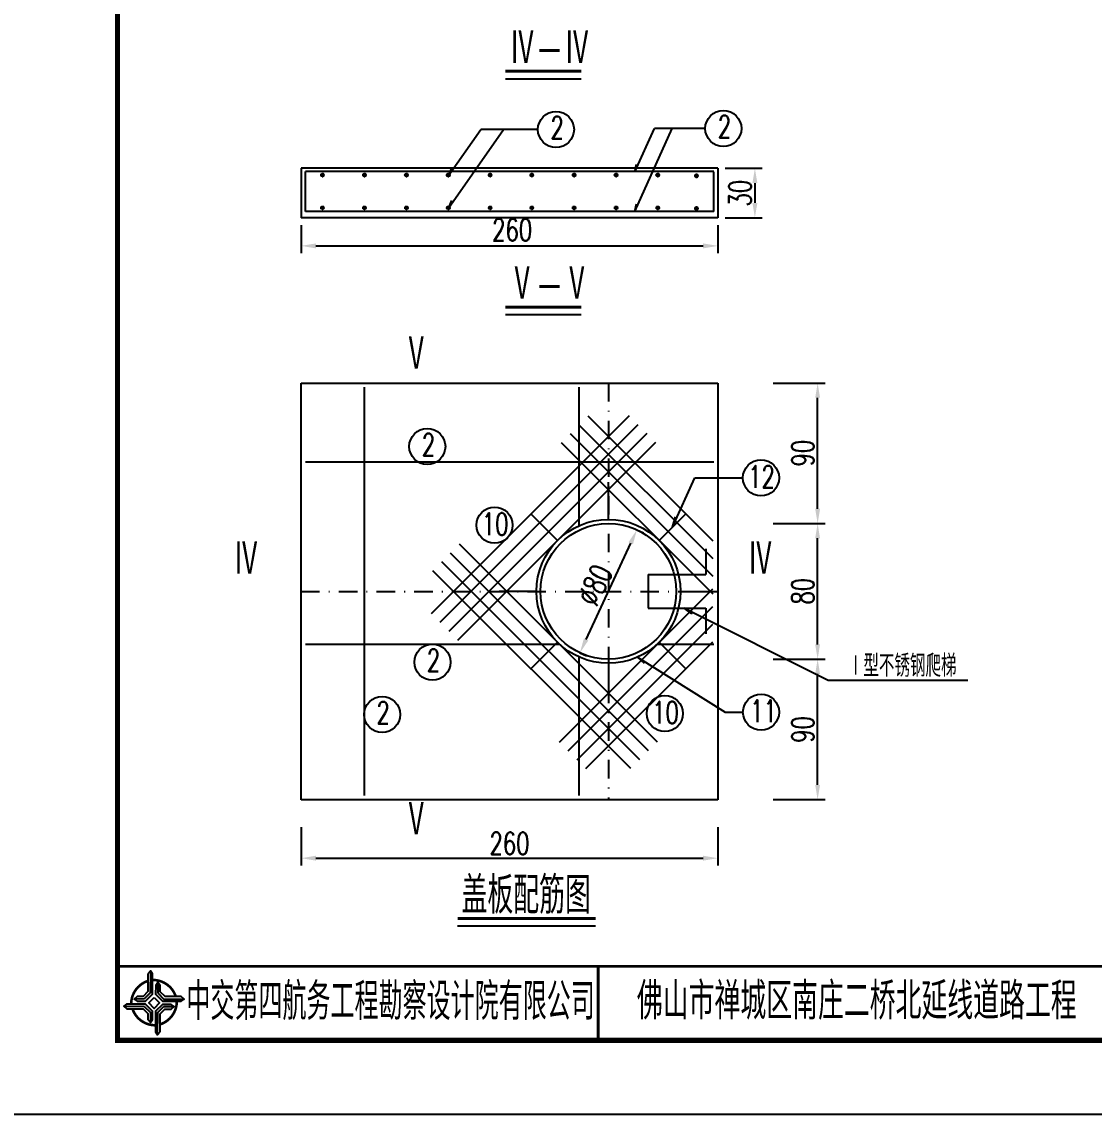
# Model space of a CAD drawing. Extents: x 5781 to 12795, y 1434 to 2653.
# Drawn here: x 8636.8 to 8781.9, y 1797.2 to 1945 of the extents above; entities that cross this region are included whole.
import ezdxf
from ezdxf.enums import TextEntityAlignment as Align

# ---------------------------------------------------------------- set-up
doc = ezdxf.new("R2010")
doc.units = 0
doc.header["$LTSCALE"] = 5
doc.header["$PDMODE"] = 32
doc.header["$PDSIZE"] = 0.3
doc.linetypes.add('DASHDOT', pattern=[1, 0.5, -0.25, 0, -0.25])
doc.layers.get('0').update_dxf_attribs({"linetype": 'CONTINUOUS'})
doc.layers.get('Defpoints').update_dxf_attribs({"linetype": 'CONTINUOUS'})
for name, color, linetype in [('中心线', 2, 'DASHDOT'), ('图框', 7, 'CONTINUOUS'), ('尺寸标注', 4, 'CONTINUOUS'), ('文字', 7, 'CONTINUOUS'), ('文字字符', 7, 'CONTINUOUS'), ('补充', 1, 'CONTINUOUS')]:
    doc.layers.add(name, color=color, linetype=linetype)
doc.styles.get("Standard").update_dxf_attribs({"font": 'simplex1.shx', "width": 0.7, "bigfont": 'hztxt.shx'})
doc.dimstyles.new('比例1：25', dxfattribs={"dimtxt": 3, "dimasz": 2, "dimexe": 1, "dimexo": 1, "dimgap": 0.5, "dimtad": 1, "dimlfac": 2.5, "dimzin": 13, "dimdsep": 46, "dimtxsty": 'Standard', "dimcen": -0.09, "dimclrd": 256, "dimclre": 256, "dimclrt": 7, "dimaunit": 1, "dimadec": 0, "dimazin": 0, "dimtfac": 0.0005, "dimtix": 1, "dimtmove": 2, "dimatfit": 3, "dimfxl": 0, "dimtolj": 1, "dimtzin": 13, "dimarcsym": 0})

# ---------------------------------------------------------------- blocks, each defined once
blk = doc.blocks.new('tb')
at = {"lineweight": -3}
h = blk.add_hatch(color=256, dxfattribs=at)
h.paths.add_polyline_path([(-1.23, -0.13), (-3.78, -0.14), (-4.14, -0.41), (-1.4, -0.44), (-0.56, -1.24), (-0.54, -2.62), (-0.27, -2.2), (-0.26, -1.06)])
h.paths.add_polyline_path([(0.13, -1.08), (0.14, -3.86), (0.41, -4.26), (0.44, -1.24), (1.25, -0.43), (2.66, -0.43), (2.26, -0.16), (1.07, -0.15)])
h.paths.add_polyline_path([(1.08, 0.3), (3.62, 0.3), (4.02, 0.56), (1.25, 0.57), (0.43, 1.39), (0.43, 2.8), (0.16, 2.41), (0.15, 1.24)])
h.paths.add_polyline_path([(-0.28, 1.21), (-0.28, 3.99), (-0.56, 4.39), (-0.57, 1.41), (-1.38, 0.6), (-2.74, 0.56), (-2.33, 0.3), (-1.2, 0.29)])
for p, q in [((-0.56, 4.39), (-0.57, 1.41)), ((0.43, 2.8), (0.43, 1.39)), ((-1.38, 0.6), (-2.74, 0.56)), ((-0.57, 1.41), (-1.38, 0.6)), ((0.43, 1.39), (1.25, 0.57)), ((1.25, 0.57), (4.02, 0.56)), ((-4.14, -0.41), (-1.4, -0.44)), ((-1.4, -0.44), (-0.56, -1.24)), ((-0.56, -1.24), (-0.54, -2.62)), ((0.41, -4.26), (0.44, -1.24)), ((0.44, -1.24), (1.25, -0.43)), ((1.25, -0.43), (2.66, -0.43))]:
    blk.add_line(p, q, dxfattribs=at)
at = {"lineweight": -3, "const_width": 0.35, "flags": 128}
for points in [[(-0.9, 3.02, 0.324167), (-3.16, -0.14)], [(2.88, 0.92, 0.324403), (-0.24, 3.15)], [(0.75, -2.86, 0.325418), (3.02, 0.26)], [(-2.98, -0.76, 0.322976), (0.14, -2.98)]]:
    blk.add_lwpolyline(points, format="xyb", dxfattribs=at)
at = {"lineweight": -3, "flags": 128}
for points in [[(-0.9, 3.99), (-0.9, 1.58), (-1.53, 0.91), (-2.34, 0.91), (-2.74, 0.56), (-2.33, 0.3), (-1.2, 0.29), (-0.28, 1.21), (-0.28, 3.99), (-0.56, 4.39)], [(3.62, 0.92), (1.43, 0.92), (0.77, 1.54), (0.77, 2.38), (0.43, 2.8), (0.16, 2.41), (0.15, 1.24), (1.08, 0.3), (3.62, 0.3), (4.02, 0.56)], [(-0.04, 0.77), (0.68, 0.04), (-0.04, -0.69), (-0.77, 0.05)], [(-3.73, -0.76), (-1.54, -0.76), (-0.89, -1.39), (-0.89, -2.21), (-0.54, -2.62), (-0.27, -2.2), (-0.26, -1.06), (-1.23, -0.13), (-3.78, -0.14), (-4.14, -0.41)], [(0.75, -3.85), (0.75, -1.43), (1.4, -0.78), (2.26, -0.78), (2.66, -0.43), (2.26, -0.16), (1.07, -0.15), (0.13, -1.08), (0.14, -3.86), (0.41, -4.26)]]:
    blk.add_lwpolyline(points, close=True, dxfattribs=at)
blk = doc.blocks.new('*D1095')
at = {"layer": 'Defpoints', "color": 0, "ltscale": 0.5}
for p in [(8674.63, 1918.46), (8731.01, 1918.46), (8731.01, 1914.65)]:
    blk.add_point(p, dxfattribs=at)
at = {"layer": '尺寸标注', "lineweight": -2, "ltscale": 0.5}
for p, q in [((8674.63, 1917.46), (8674.63, 1913.65)), ((8731.01, 1917.46), (8731.01, 1913.65)), ((8676.63, 1914.65), (8729.01, 1914.65))]:
    blk.add_line(p, q, dxfattribs=at)
at = {"layer": '尺寸标注', "ltscale": 0.5}
for points in [[(8676.63, 1914.98), (8676.63, 1914.31), (8674.63, 1914.65)], [(8729.01, 1914.98), (8729.01, 1914.31), (8731.01, 1914.65)]]:
    blk.add_solid(points, dxfattribs=at)
at = {"layer": '尺寸标注', "color": 7, "ltscale": 0.5, "insert": (8703.16, 1916.82), "char_height": 3, "attachment_point": 5}
blk.add_mtext('\\A1;260', dxfattribs=at)
blk = doc.blocks.new('*D1096')
at = {"layer": 'Defpoints', "color": 0, "ltscale": 0.5}
for p in [(8674.63, 1837), (8731.01, 1837), (8731.01, 1831.8)]:
    blk.add_point(p, dxfattribs=at)
at = {"layer": '尺寸标注', "lineweight": -2, "ltscale": 0.5}
for p, q in [((8674.63, 1836), (8674.63, 1830.8)), ((8731.01, 1836), (8731.01, 1830.8)), ((8676.63, 1831.8), (8729.01, 1831.8))]:
    blk.add_line(p, q, dxfattribs=at)
at = {"layer": '尺寸标注', "ltscale": 0.5}
for points in [[(8676.63, 1832.13), (8676.63, 1831.47), (8674.63, 1831.8)], [(8729.01, 1832.13), (8729.01, 1831.47), (8731.01, 1831.8)]]:
    blk.add_solid(points, dxfattribs=at)
at = {"layer": '尺寸标注', "color": 7, "ltscale": 0.5, "insert": (8702.82, 1833.8), "char_height": 3, "attachment_point": 5}
blk.add_mtext('\\A1;260', dxfattribs=at)
blk = doc.blocks.new('*D1097')
at = {"layer": 'Defpoints', "color": 0, "ltscale": 0.5}
for p in [(8720.05, 1876.23), (8720.05, 1876.23), (8712.34, 1859.58)]:
    blk.add_point(p, dxfattribs=at)
at = {"layer": '尺寸标注', "lineweight": -2, "ltscale": 0.5}
for p, q in [((8720.05, 1876.23), (8720.96, 1875.81)), ((8713.18, 1861.4), (8719.21, 1874.41)), ((8712.34, 1859.58), (8713.25, 1859.16))]:
    blk.add_line(p, q, dxfattribs=at)
at = {"layer": '尺寸标注', "ltscale": 0.5}
for points in [[(8718.91, 1874.55), (8719.52, 1874.27), (8720.05, 1876.23)], [(8712.88, 1861.54), (8713.48, 1861.26), (8712.34, 1859.58)]]:
    blk.add_solid(points, dxfattribs=at)
at = {"layer": '尺寸标注', "color": 7, "ltscale": 0.5, "insert": (8714.38, 1868.75), "char_height": 3, "attachment_point": 5, "rotation": 65.1298}
blk.add_mtext('\\A1;%%C80', dxfattribs=at)
blk = doc.blocks.new('*D1098')
at = {"layer": 'Defpoints', "color": 0, "ltscale": 0.5}
for p in [(8736.04, 1877.08), (8744.5, 1877.08), (8736.04, 1858.73)]:
    blk.add_point(p, dxfattribs=at)
at = {"layer": '尺寸标注', "lineweight": -2, "ltscale": 0.5}
for p, q in [((8738.5, 1877.08), (8745.5, 1877.08)), ((8744.5, 1860.73), (8744.5, 1875.08)), ((8738.5, 1858.73), (8745.5, 1858.73))]:
    blk.add_line(p, q, dxfattribs=at)
at = {"layer": '尺寸标注', "ltscale": 0.5}
for points in [[(8744.17, 1875.08), (8744.83, 1875.08), (8744.5, 1877.08)], [(8744.17, 1860.73), (8744.83, 1860.73), (8744.5, 1858.73)]]:
    blk.add_solid(points, dxfattribs=at)
at = {"layer": '尺寸标注', "color": 7, "ltscale": 0.5, "insert": (8742.5, 1867.91), "char_height": 3, "attachment_point": 5, "rotation": 90}
blk.add_mtext('\\A1;80', dxfattribs=at)
blk = doc.blocks.new('*D1099')
at = {"layer": 'Defpoints', "color": 0, "ltscale": 0.5}
for p in [(8736.04, 1858.73), (8744.5, 1858.73), (8736.04, 1839.72)]:
    blk.add_point(p, dxfattribs=at)
at = {"layer": '尺寸标注', "lineweight": -2, "ltscale": 0.5}
for p, q in [((8738.5, 1858.73), (8745.5, 1858.73)), ((8744.5, 1841.72), (8744.5, 1856.73)), ((8738.5, 1839.72), (8745.5, 1839.72))]:
    blk.add_line(p, q, dxfattribs=at)
at = {"layer": '尺寸标注', "ltscale": 0.5}
for points in [[(8744.17, 1856.73), (8744.83, 1856.73), (8744.5, 1858.73)], [(8744.17, 1841.72), (8744.83, 1841.72), (8744.5, 1839.72)]]:
    blk.add_solid(points, dxfattribs=at)
at = {"layer": '尺寸标注', "color": 7, "ltscale": 0.5, "insert": (8742.5, 1849.23), "char_height": 3, "attachment_point": 5, "rotation": 90}
blk.add_mtext('\\A1;90', dxfattribs=at)
blk = doc.blocks.new('*D1126')
at = {"layer": 'Defpoints', "color": 0, "ltscale": 0.5}
for p in [(8736.04, 1896.09), (8744.5, 1896.09), (8736.04, 1877.08)]:
    blk.add_point(p, dxfattribs=at)
at = {"layer": '尺寸标注', "lineweight": -2, "ltscale": 0.5}
for p, q in [((8738.5, 1896.09), (8745.5, 1896.09)), ((8744.5, 1879.08), (8744.5, 1894.09)), ((8738.5, 1877.08), (8745.5, 1877.08))]:
    blk.add_line(p, q, dxfattribs=at)
at = {"layer": '尺寸标注', "ltscale": 0.5}
for points in [[(8744.17, 1894.09), (8744.83, 1894.09), (8744.5, 1896.09)], [(8744.17, 1879.08), (8744.83, 1879.08), (8744.5, 1877.08)]]:
    blk.add_solid(points, dxfattribs=at)
at = {"layer": '尺寸标注', "color": 7, "ltscale": 0.5, "insert": (8742.5, 1886.59), "char_height": 3, "attachment_point": 5, "rotation": 90}
blk.add_mtext('\\A1;90', dxfattribs=at)
blk = doc.blocks.new('*D1127')
at = {"layer": 'Defpoints', "color": 0, "ltscale": 0.5}
for p in [(8731.01, 1925.15), (8731.01, 1918.46), (8736.01, 1918.46)]:
    blk.add_point(p, dxfattribs=at)
at = {"layer": '尺寸标注', "lineweight": -2, "ltscale": 0.5}
for p, q in [((8732.01, 1925.15), (8737.01, 1925.15)), ((8736.01, 1923.15), (8736.01, 1920.46)), ((8732.01, 1918.46), (8737.01, 1918.46))]:
    blk.add_line(p, q, dxfattribs=at)
at = {"layer": '尺寸标注', "ltscale": 0.5}
for points in [[(8735.68, 1923.15), (8736.35, 1923.15), (8736.01, 1925.15)], [(8735.68, 1920.46), (8736.35, 1920.46), (8736.01, 1918.46)]]:
    blk.add_solid(points, dxfattribs=at)
at = {"layer": '尺寸标注', "color": 7, "ltscale": 0.5, "insert": (8734.01, 1921.8), "char_height": 3, "attachment_point": 5, "rotation": 90}
blk.add_mtext('\\A1;30', dxfattribs=at)
blk = doc.blocks.new('123')
at = {"layer": '图框'}
blk.add_lwpolyline([(6201.38, 2092.12), (6201.38, 2389.12), (5781.38, 2389.12), (5781.38, 2092.12)], close=True, dxfattribs=at)

msp = doc.modelspace()

# ---------------------------------------------------------------- hatches: boundary and pattern name
h = msp.add_hatch()
h.set_pattern_fill('BRICK', color=1, scale=0.541208, style=0)
h.set_pattern_definition([(180, (15891.60686, 289.72163), (0, 0.1353020134), []), (90, (15891.60686, 289.72163), (0.270604027, 2e-17), [0.135302013, -0.135302013]), (90, (15891.47155, 289.72163), (0.270604027, 2e-17), [-0.135302013, 0.135302013])])
h.paths.add_polyline_path([(8677.3197, 1924.2295, 1.00000047), (8677.7202, 1924.2295, 1.00000047)])
h = msp.add_hatch()
h.set_pattern_fill('EARTH', color=1, scale=0.135302, style=0)
h.set_pattern_definition([(180, (10486.47752, 1515.708056), (-0.03382550336, 0.03382550336), [0.0338255034, -0.0338255034]), (180, (10486.47752, 1515.72074), (-0.03382550336, 0.03382550336), [0.0338255034, -0.0338255034]), (180, (10486.47752, 1515.733425), (-0.03382550336, 0.03382550336), [0.0338255034, -0.0338255034]), (90, (10486.47329, 1515.737653), (0.03382550336, 0.03382550336), [0.0338255034, -0.0338255034]), (90, (10486.460606, 1515.737653), (0.03382550336, 0.03382550336), [0.0338255034, -0.0338255034]), (90, (10486.447922, 1515.737653), (0.03382550336, 0.03382550336), [0.0338255034, -0.0338255034])])
h.paths.add_polyline_path([(8677.3939, 1924.3851), (8677.5424, 1924.3851), (8677.5424, 1924.0305, -0.44741669), (8677.3197, 1924.2295, -0.22622724)])
h.paths.add_polyline_path([(8677.5424, 1924.3851), (8677.646, 1924.3851, -0.22622724), (8677.7202, 1924.2295, -0.3817721), (8677.5424, 1924.0305)])
h = msp.add_hatch()
h.set_pattern_fill('BRICK', color=1, scale=0.541208, style=0)
h.set_pattern_definition([(180, (15897.28007, 289.72163), (0, 0.1353020134), []), (90, (15897.28007, 289.72163), (0.270604027, 2e-17), [0.135302013, -0.135302013]), (90, (15897.14476, 289.72163), (0.270604027, 2e-17), [-0.135302013, 0.135302013])])
h.paths.add_polyline_path([(8682.9929, 1924.2295, 1.00000047), (8683.3934, 1924.2295, 1.00000047)])
h = msp.add_hatch()
h.set_pattern_fill('EARTH', color=1, scale=0.135302, style=0)
h.set_pattern_definition([(180, (10492.15073, 1515.708056), (-0.03382550336, 0.03382550336), [0.0338255034, -0.0338255034]), (180, (10492.15073, 1515.72074), (-0.03382550336, 0.03382550336), [0.0338255034, -0.0338255034]), (180, (10492.15073, 1515.733425), (-0.03382550336, 0.03382550336), [0.0338255034, -0.0338255034]), (90, (10492.1465, 1515.737653), (0.03382550336, 0.03382550336), [0.0338255034, -0.0338255034]), (90, (10492.133817, 1515.737653), (0.03382550336, 0.03382550336), [0.0338255034, -0.0338255034]), (90, (10492.121132, 1515.737653), (0.03382550336, 0.03382550336), [0.0338255034, -0.0338255034])])
h.paths.add_polyline_path([(8683.0671, 1924.3851), (8683.2156, 1924.3851), (8683.2156, 1924.0305, -0.44741669), (8682.9929, 1924.2295, -0.22622724)])
h.paths.add_polyline_path([(8683.2156, 1924.3851), (8683.3192, 1924.3851, -0.22622724), (8683.3934, 1924.2295, -0.3817721), (8683.2156, 1924.0305)])
h = msp.add_hatch()
h.set_pattern_fill('BRICK', color=1, scale=0.541208, style=0)
h.set_pattern_definition([(180, (15902.95327, 289.72163), (0, 0.1353020134), []), (90, (15902.95327, 289.72163), (0.270604027, 2e-17), [0.135302013, -0.135302013]), (90, (15902.81797, 289.72163), (0.270604027, 2e-17), [-0.135302013, 0.135302013])])
h.paths.add_polyline_path([(8688.6662, 1924.2295, 1.00000047), (8689.0666, 1924.2295, 1.00000047)])
h = msp.add_hatch()
h.set_pattern_fill('EARTH', color=1, scale=0.135302, style=0)
h.set_pattern_definition([(180, (10497.823937, 1515.708056), (-0.03382550336, 0.03382550336), [0.0338255034, -0.0338255034]), (180, (10497.823937, 1515.72074), (-0.03382550336, 0.03382550336), [0.0338255034, -0.0338255034]), (180, (10497.823937, 1515.733425), (-0.03382550336, 0.03382550336), [0.0338255034, -0.0338255034]), (90, (10497.81971, 1515.737653), (0.03382550336, 0.03382550336), [0.0338255034, -0.0338255034]), (90, (10497.807024, 1515.737653), (0.03382550336, 0.03382550336), [0.0338255034, -0.0338255034]), (90, (10497.79434, 1515.737653), (0.03382550336, 0.03382550336), [0.0338255034, -0.0338255034])])
h.paths.add_polyline_path([(8688.7404, 1924.3851), (8688.8888, 1924.3851), (8688.8888, 1924.0305, -0.44741669), (8688.6662, 1924.2295, -0.22622724)])
h.paths.add_polyline_path([(8688.8888, 1924.3851), (8688.9924, 1924.3851, -0.22622724), (8689.0666, 1924.2295, -0.3817721), (8688.8888, 1924.0305)])
h = msp.add_hatch()
h.set_pattern_fill('BRICK', color=1, scale=0.541208, style=0)
h.set_pattern_definition([(180, (15908.62648, 289.72163), (0, 0.1353020134), []), (90, (15908.62648, 289.72163), (0.270604027, 2e-17), [0.135302013, -0.135302013]), (90, (15908.49118, 289.72163), (0.270604027, 2e-17), [-0.135302013, 0.135302013])])
h.paths.add_polyline_path([(8694.3394, 1924.2295, 1.00000047), (8694.7399, 1924.2295, 1.00000047)])
h = msp.add_hatch()
h.set_pattern_fill('EARTH', color=1, scale=0.135302, style=0)
h.set_pattern_definition([(180, (10503.497144, 1515.708056), (-0.03382550336, 0.03382550336), [0.0338255034, -0.0338255034]), (180, (10503.497144, 1515.72074), (-0.03382550336, 0.03382550336), [0.0338255034, -0.0338255034]), (180, (10503.497144, 1515.733425), (-0.03382550336, 0.03382550336), [0.0338255034, -0.0338255034]), (90, (10503.492916, 1515.737653), (0.03382550336, 0.03382550336), [0.0338255034, -0.0338255034]), (90, (10503.48023, 1515.737653), (0.03382550336, 0.03382550336), [0.0338255034, -0.0338255034]), (90, (10503.467547, 1515.737653), (0.03382550336, 0.03382550336), [0.0338255034, -0.0338255034])])
h.paths.add_polyline_path([(8694.4136, 1924.3851), (8694.562, 1924.3851), (8694.562, 1924.0305, -0.44741669), (8694.3394, 1924.2295, -0.22622724)])
h.paths.add_polyline_path([(8694.562, 1924.3851), (8694.6657, 1924.3851, -0.22622724), (8694.7399, 1924.2295, -0.3817721), (8694.562, 1924.0305)])
h = msp.add_hatch()
h.set_pattern_fill('BRICK', color=1, scale=0.541208, style=0)
h.set_pattern_definition([(180, (15914.29969, 289.72163), (0, 0.1353020134), []), (90, (15914.2997, 289.72163), (0.270604027, 2e-17), [0.135302013, -0.135302013]), (90, (15914.16439, 289.72163), (0.270604027, 2e-17), [-0.135302013, 0.135302013])])
h.paths.add_polyline_path([(8700.0126, 1924.2295, 1.00000047), (8700.4131, 1924.2295, 1.00000047)])
h = msp.add_hatch()
h.set_pattern_fill('EARTH', color=1, scale=0.135302, style=0)
h.set_pattern_definition([(180, (10509.170352, 1515.708056), (-0.03382550336, 0.03382550336), [0.0338255034, -0.0338255034]), (180, (10509.170352, 1515.72074), (-0.03382550336, 0.03382550336), [0.0338255034, -0.0338255034]), (180, (10509.170352, 1515.733425), (-0.03382550336, 0.03382550336), [0.0338255034, -0.0338255034]), (90, (10509.166124, 1515.737653), (0.03382550336, 0.03382550336), [0.0338255034, -0.0338255034]), (90, (10509.15344, 1515.737653), (0.03382550336, 0.03382550336), [0.0338255034, -0.0338255034]), (90, (10509.140755, 1515.737653), (0.03382550336, 0.03382550336), [0.0338255034, -0.0338255034])])
h.paths.add_polyline_path([(8700.0868, 1924.3851), (8700.2352, 1924.3851), (8700.2352, 1924.0305, -0.44741669), (8700.0126, 1924.2295, -0.22622724)])
h.paths.add_polyline_path([(8700.2352, 1924.3851), (8700.3389, 1924.3851, -0.22622724), (8700.4131, 1924.2295, -0.3817721), (8700.2352, 1924.0305)])
h = msp.add_hatch()
h.set_pattern_fill('BRICK', color=1, scale=0.541208, style=0)
h.set_pattern_definition([(180, (15919.93727, 289.72163), (0, 0.1353020134), []), (90, (15919.93727, 289.72163), (0.270604027, 2e-17), [0.135302013, -0.135302013]), (90, (15919.80197, 289.72163), (0.270604027, 2e-17), [-0.135302013, 0.135302013])])
h.paths.add_polyline_path([(8705.6502, 1924.2295, 1.00000047), (8706.0506, 1924.2295, 1.00000047)])
h = msp.add_hatch()
h.set_pattern_fill('EARTH', color=1, scale=0.135302, style=0)
h.set_pattern_definition([(180, (10514.807936, 1515.708056), (-0.03382550336, 0.03382550336), [0.0338255034, -0.0338255034]), (180, (10514.807936, 1515.72074), (-0.03382550336, 0.03382550336), [0.0338255034, -0.0338255034]), (180, (10514.807936, 1515.733425), (-0.03382550336, 0.03382550336), [0.0338255034, -0.0338255034]), (90, (10514.803708, 1515.737653), (0.03382550336, 0.03382550336), [0.0338255034, -0.0338255034]), (90, (10514.791023, 1515.737653), (0.03382550336, 0.03382550336), [0.0338255034, -0.0338255034]), (90, (10514.77834, 1515.737653), (0.03382550336, 0.03382550336), [0.0338255034, -0.0338255034])])
h.paths.add_polyline_path([(8705.7244, 1924.3851), (8705.8728, 1924.3851), (8705.8728, 1924.0305, -0.44741669), (8705.6502, 1924.2295, -0.22622724)])
h.paths.add_polyline_path([(8705.8728, 1924.3851), (8705.9764, 1924.3851, -0.22622724), (8706.0506, 1924.2295, -0.3817721), (8705.8728, 1924.0305)])
h = msp.add_hatch()
h.set_pattern_fill('BRICK', color=1, scale=0.541208, style=0)
h.set_pattern_definition([(180, (15925.64472, 289.72163), (0, 0.1353020134), []), (90, (15925.64472, 289.72163), (0.270604027, 2e-17), [0.135302013, -0.135302013]), (90, (15925.50942, 289.72163), (0.270604027, 2e-17), [-0.135302013, 0.135302013])])
h.paths.add_polyline_path([(8711.3576, 1924.2295, 1.00000047), (8711.7581, 1924.2295, 1.00000047)])
h = msp.add_hatch()
h.set_pattern_fill('EARTH', color=1, scale=0.135302, style=0)
h.set_pattern_definition([(180, (10520.51538, 1515.708056), (-0.03382550336, 0.03382550336), [0.0338255034, -0.0338255034]), (180, (10520.51538, 1515.72074), (-0.03382550336, 0.03382550336), [0.0338255034, -0.0338255034]), (180, (10520.51538, 1515.733425), (-0.03382550336, 0.03382550336), [0.0338255034, -0.0338255034]), (90, (10520.511153, 1515.737653), (0.03382550336, 0.03382550336), [0.0338255034, -0.0338255034]), (90, (10520.49847, 1515.737653), (0.03382550336, 0.03382550336), [0.0338255034, -0.0338255034]), (90, (10520.485784, 1515.737653), (0.03382550336, 0.03382550336), [0.0338255034, -0.0338255034])])
h.paths.add_polyline_path([(8711.4318, 1924.3851), (8711.5802, 1924.3851), (8711.5802, 1924.0305, -0.44741669), (8711.3576, 1924.2295, -0.22622724)])
h.paths.add_polyline_path([(8711.5802, 1924.3851), (8711.6839, 1924.3851, -0.22622724), (8711.7581, 1924.2295, -0.3817721), (8711.5802, 1924.0305)])
h = msp.add_hatch()
h.set_pattern_fill('BRICK', color=1, scale=0.541208, style=0)
h.set_pattern_definition([(180, (15931.31793, 289.72163), (0, 0.1353020134), []), (90, (15931.31793, 289.72163), (0.270604027, 2e-17), [0.135302013, -0.135302013]), (90, (15931.18262, 289.72163), (0.270604027, 2e-17), [-0.135302013, 0.135302013])])
h.paths.add_polyline_path([(8717.0308, 1924.2295, 1.00000047), (8717.4313, 1924.2295, 1.00000047)])
h = msp.add_hatch()
h.set_pattern_fill('EARTH', color=1, scale=0.135302, style=0)
h.set_pattern_definition([(180, (10526.18859, 1515.708056), (-0.03382550336, 0.03382550336), [0.0338255034, -0.0338255034]), (180, (10526.18859, 1515.72074), (-0.03382550336, 0.03382550336), [0.0338255034, -0.0338255034]), (180, (10526.18859, 1515.733425), (-0.03382550336, 0.03382550336), [0.0338255034, -0.0338255034]), (90, (10526.18436, 1515.737653), (0.03382550336, 0.03382550336), [0.0338255034, -0.0338255034]), (90, (10526.171676, 1515.737653), (0.03382550336, 0.03382550336), [0.0338255034, -0.0338255034]), (90, (10526.15899, 1515.737653), (0.03382550336, 0.03382550336), [0.0338255034, -0.0338255034])])
h.paths.add_polyline_path([(8717.105, 1924.3851), (8717.2534, 1924.3851), (8717.2534, 1924.0305, -0.44741669), (8717.0308, 1924.2295, -0.22622724)])
h.paths.add_polyline_path([(8717.2534, 1924.3851), (8717.3571, 1924.3851, -0.22622724), (8717.4313, 1924.2295, -0.3817721), (8717.2534, 1924.0305)])
h = msp.add_hatch()
h.set_pattern_fill('BRICK', color=1, scale=0.541208, style=0)
h.set_pattern_definition([(180, (15936.95551, 289.72163), (0, 0.1353020134), []), (90, (15936.9555, 289.72163), (0.270604027, 2e-17), [0.135302013, -0.135302013]), (90, (15936.8202, 289.72163), (0.270604027, 2e-17), [-0.135302013, 0.135302013])])
h.paths.add_polyline_path([(8722.6684, 1924.2295, 1.00000047), (8723.0689, 1924.2295, 1.00000047)])
h = msp.add_hatch()
h.set_pattern_fill('EARTH', color=1, scale=0.135302, style=0)
h.set_pattern_definition([(180, (10531.826173, 1515.708056), (-0.03382550336, 0.03382550336), [0.0338255034, -0.0338255034]), (180, (10531.826173, 1515.72074), (-0.03382550336, 0.03382550336), [0.0338255034, -0.0338255034]), (180, (10531.826173, 1515.733425), (-0.03382550336, 0.03382550336), [0.0338255034, -0.0338255034]), (90, (10531.821944, 1515.737653), (0.03382550336, 0.03382550336), [0.0338255034, -0.0338255034]), (90, (10531.80926, 1515.737653), (0.03382550336, 0.03382550336), [0.0338255034, -0.0338255034]), (90, (10531.796575, 1515.737653), (0.03382550336, 0.03382550336), [0.0338255034, -0.0338255034])])
h.paths.add_polyline_path([(8722.7426, 1924.3851), (8722.891, 1924.3851), (8722.891, 1924.0305, -0.44741669), (8722.6684, 1924.2295, -0.22622724)])
h.paths.add_polyline_path([(8722.891, 1924.3851), (8722.9947, 1924.3851, -0.22622724), (8723.0689, 1924.2295, -0.3817721), (8722.891, 1924.0305)])
h = msp.add_hatch()
h.set_pattern_fill('BRICK', color=1, scale=0.541208, style=0)
h.set_pattern_definition([(0, (1514.03689, 289.6327), (0, 0.1353020134), []), (90, (1514.03689, 289.6327), (-0.270604027, 2e-17), [0.135302013, -0.135302013]), (90, (1514.1722, 289.6327), (-0.270604027, 2e-17), [-0.135302013, 0.135302013])])
h.paths.add_polyline_path([(8727.9235, 1924.1406, 1.00000047), (8728.324, 1924.1406, 1.00000047)])
h = msp.add_hatch()
h.set_pattern_fill('EARTH', color=1, scale=0.135302, style=0)
h.set_pattern_definition([(0, (6919.166223, 1515.619124), (0.03382550336, 0.03382550336), [0.0338255034, -0.0338255034]), (0, (6919.166223, 1515.63181), (0.03382550336, 0.03382550336), [0.0338255034, -0.0338255034]), (0, (6919.166223, 1515.644493), (0.03382550336, 0.03382550336), [0.0338255034, -0.0338255034]), (90, (6919.17045, 1515.64872), (-0.03382550336, 0.03382550336), [0.0338255034, -0.0338255034]), (90, (6919.183135, 1515.64872), (-0.03382550336, 0.03382550336), [0.0338255034, -0.0338255034]), (90, (6919.19582, 1515.64872), (-0.03382550336, 0.03382550336), [0.0338255034, -0.0338255034])])
h.paths.add_polyline_path([(8728.2498, 1924.2961), (8728.1014, 1924.2961), (8728.1014, 1923.9416, 0.44741669), (8728.324, 1924.1406, 0.22622724)])
h.paths.add_polyline_path([(8728.1014, 1924.2961), (8727.9977, 1924.2961, 0.22622724), (8727.9235, 1924.1406, 0.3817721), (8728.1014, 1923.9416)])
h = msp.add_hatch()
h.set_pattern_fill('BRICK', color=1, scale=0.541208, style=0)
h.set_pattern_definition([(180, (15891.60686, 285.29151), (0, 0.1353020134), []), (90, (15891.60686, 285.2915), (0.270604027, 2e-17), [0.135302013, -0.135302013]), (90, (15891.47155, 285.2915), (0.270604027, 2e-17), [-0.135302013, 0.135302013])])
h.paths.add_polyline_path([(8677.3197, 1919.7994, 1.00000047), (8677.7202, 1919.7994, 1.00000047)])
h = msp.add_hatch()
h.set_pattern_fill('EARTH', color=1, scale=0.135302, style=0)
h.set_pattern_definition([(180, (10486.47752, 1511.277936), (-0.03382550336, 0.03382550336), [0.0338255034, -0.0338255034]), (180, (10486.47752, 1511.29062), (-0.03382550336, 0.03382550336), [0.0338255034, -0.0338255034]), (180, (10486.47752, 1511.303305), (-0.03382550336, 0.03382550336), [0.0338255034, -0.0338255034]), (90, (10486.47329, 1511.307533), (0.03382550336, 0.03382550336), [0.0338255034, -0.0338255034]), (90, (10486.460606, 1511.307533), (0.03382550336, 0.03382550336), [0.0338255034, -0.0338255034]), (90, (10486.447922, 1511.307533), (0.03382550336, 0.03382550336), [0.0338255034, -0.0338255034])])
h.paths.add_polyline_path([(8677.3939, 1919.955), (8677.5424, 1919.955), (8677.5424, 1919.6004, -0.44741669), (8677.3197, 1919.7994, -0.22622724)])
h.paths.add_polyline_path([(8677.5424, 1919.955), (8677.646, 1919.955, -0.22622724), (8677.7202, 1919.7994, -0.3817721), (8677.5424, 1919.6004)])
h = msp.add_hatch()
h.set_pattern_fill('BRICK', color=1, scale=0.541208, style=0)
h.set_pattern_definition([(180, (15897.28007, 285.29151), (0, 0.1353020134), []), (90, (15897.28007, 285.2915), (0.270604027, 2e-17), [0.135302013, -0.135302013]), (90, (15897.14476, 285.2915), (0.270604027, 2e-17), [-0.135302013, 0.135302013])])
h.paths.add_polyline_path([(8682.9929, 1919.7994, 1.00000047), (8683.3934, 1919.7994, 1.00000047)])
h = msp.add_hatch()
h.set_pattern_fill('EARTH', color=1, scale=0.135302, style=0)
h.set_pattern_definition([(180, (10492.15073, 1511.277936), (-0.03382550336, 0.03382550336), [0.0338255034, -0.0338255034]), (180, (10492.15073, 1511.29062), (-0.03382550336, 0.03382550336), [0.0338255034, -0.0338255034]), (180, (10492.15073, 1511.303305), (-0.03382550336, 0.03382550336), [0.0338255034, -0.0338255034]), (90, (10492.1465, 1511.307533), (0.03382550336, 0.03382550336), [0.0338255034, -0.0338255034]), (90, (10492.133817, 1511.307533), (0.03382550336, 0.03382550336), [0.0338255034, -0.0338255034]), (90, (10492.121132, 1511.307533), (0.03382550336, 0.03382550336), [0.0338255034, -0.0338255034])])
h.paths.add_polyline_path([(8683.0671, 1919.955), (8683.2156, 1919.955), (8683.2156, 1919.6004, -0.44741669), (8682.9929, 1919.7994, -0.22622724)])
h.paths.add_polyline_path([(8683.2156, 1919.955), (8683.3192, 1919.955, -0.22622724), (8683.3934, 1919.7994, -0.3817721), (8683.2156, 1919.6004)])
h = msp.add_hatch()
h.set_pattern_fill('BRICK', color=1, scale=0.541208, style=0)
h.set_pattern_definition([(180, (15902.95327, 285.29151), (0, 0.1353020134), []), (90, (15902.95327, 285.2915), (0.270604027, 2e-17), [0.135302013, -0.135302013]), (90, (15902.81797, 285.2915), (0.270604027, 2e-17), [-0.135302013, 0.135302013])])
h.paths.add_polyline_path([(8688.6662, 1919.7994, 1.00000047), (8689.0666, 1919.7994, 1.00000047)])
h = msp.add_hatch()
h.set_pattern_fill('EARTH', color=1, scale=0.135302, style=0)
h.set_pattern_definition([(180, (10497.823937, 1511.277936), (-0.03382550336, 0.03382550336), [0.0338255034, -0.0338255034]), (180, (10497.823937, 1511.29062), (-0.03382550336, 0.03382550336), [0.0338255034, -0.0338255034]), (180, (10497.823937, 1511.303305), (-0.03382550336, 0.03382550336), [0.0338255034, -0.0338255034]), (90, (10497.81971, 1511.307533), (0.03382550336, 0.03382550336), [0.0338255034, -0.0338255034]), (90, (10497.807024, 1511.307533), (0.03382550336, 0.03382550336), [0.0338255034, -0.0338255034]), (90, (10497.79434, 1511.307533), (0.03382550336, 0.03382550336), [0.0338255034, -0.0338255034])])
h.paths.add_polyline_path([(8688.7404, 1919.955), (8688.8888, 1919.955), (8688.8888, 1919.6004, -0.44741669), (8688.6662, 1919.7994, -0.22622724)])
h.paths.add_polyline_path([(8688.8888, 1919.955), (8688.9924, 1919.955, -0.22622724), (8689.0666, 1919.7994, -0.3817721), (8688.8888, 1919.6004)])
h = msp.add_hatch()
h.set_pattern_fill('BRICK', color=1, scale=0.541208, style=0)
h.set_pattern_definition([(180, (15908.62648, 285.29151), (0, 0.1353020134), []), (90, (15908.62648, 285.2915), (0.270604027, 2e-17), [0.135302013, -0.135302013]), (90, (15908.49118, 285.2915), (0.270604027, 2e-17), [-0.135302013, 0.135302013])])
h.paths.add_polyline_path([(8694.3394, 1919.7994, 1.00000047), (8694.7399, 1919.7994, 1.00000047)])
h = msp.add_hatch()
h.set_pattern_fill('EARTH', color=1, scale=0.135302, style=0)
h.set_pattern_definition([(180, (10503.497144, 1511.277936), (-0.03382550336, 0.03382550336), [0.0338255034, -0.0338255034]), (180, (10503.497144, 1511.29062), (-0.03382550336, 0.03382550336), [0.0338255034, -0.0338255034]), (180, (10503.497144, 1511.303305), (-0.03382550336, 0.03382550336), [0.0338255034, -0.0338255034]), (90, (10503.492916, 1511.307533), (0.03382550336, 0.03382550336), [0.0338255034, -0.0338255034]), (90, (10503.48023, 1511.307533), (0.03382550336, 0.03382550336), [0.0338255034, -0.0338255034]), (90, (10503.467547, 1511.307533), (0.03382550336, 0.03382550336), [0.0338255034, -0.0338255034])])
h.paths.add_polyline_path([(8694.4136, 1919.955), (8694.562, 1919.955), (8694.562, 1919.6004, -0.44741669), (8694.3394, 1919.7994, -0.22622724)])
h.paths.add_polyline_path([(8694.562, 1919.955), (8694.6657, 1919.955, -0.22622724), (8694.7399, 1919.7994, -0.3817721), (8694.562, 1919.6004)])
h = msp.add_hatch()
h.set_pattern_fill('BRICK', color=1, scale=0.541208, style=0)
h.set_pattern_definition([(180, (15914.29969, 285.29151), (0, 0.1353020134), []), (90, (15914.2997, 285.2915), (0.270604027, 2e-17), [0.135302013, -0.135302013]), (90, (15914.16439, 285.2915), (0.270604027, 2e-17), [-0.135302013, 0.135302013])])
h.paths.add_polyline_path([(8700.0126, 1919.7994, 1.00000047), (8700.4131, 1919.7994, 1.00000047)])
h = msp.add_hatch()
h.set_pattern_fill('EARTH', color=1, scale=0.135302, style=0)
h.set_pattern_definition([(180, (10509.170352, 1511.277936), (-0.03382550336, 0.03382550336), [0.0338255034, -0.0338255034]), (180, (10509.170352, 1511.29062), (-0.03382550336, 0.03382550336), [0.0338255034, -0.0338255034]), (180, (10509.170352, 1511.303305), (-0.03382550336, 0.03382550336), [0.0338255034, -0.0338255034]), (90, (10509.166124, 1511.307533), (0.03382550336, 0.03382550336), [0.0338255034, -0.0338255034]), (90, (10509.15344, 1511.307533), (0.03382550336, 0.03382550336), [0.0338255034, -0.0338255034]), (90, (10509.140755, 1511.307533), (0.03382550336, 0.03382550336), [0.0338255034, -0.0338255034])])
h.paths.add_polyline_path([(8700.0868, 1919.955), (8700.2352, 1919.955), (8700.2352, 1919.6004, -0.44741669), (8700.0126, 1919.7994, -0.22622724)])
h.paths.add_polyline_path([(8700.2352, 1919.955), (8700.3389, 1919.955, -0.22622724), (8700.4131, 1919.7994, -0.3817721), (8700.2352, 1919.6004)])
h = msp.add_hatch()
h.set_pattern_fill('BRICK', color=1, scale=0.541208, style=0)
h.set_pattern_definition([(180, (15919.93727, 285.29151), (0, 0.1353020134), []), (90, (15919.93727, 285.2915), (0.270604027, 2e-17), [0.135302013, -0.135302013]), (90, (15919.80197, 285.2915), (0.270604027, 2e-17), [-0.135302013, 0.135302013])])
h.paths.add_polyline_path([(8705.6502, 1919.7994, 1.00000047), (8706.0506, 1919.7994, 1.00000047)])
h = msp.add_hatch()
h.set_pattern_fill('EARTH', color=1, scale=0.135302, style=0)
h.set_pattern_definition([(180, (10514.807936, 1511.277936), (-0.03382550336, 0.03382550336), [0.0338255034, -0.0338255034]), (180, (10514.807936, 1511.29062), (-0.03382550336, 0.03382550336), [0.0338255034, -0.0338255034]), (180, (10514.807936, 1511.303305), (-0.03382550336, 0.03382550336), [0.0338255034, -0.0338255034]), (90, (10514.803708, 1511.307533), (0.03382550336, 0.03382550336), [0.0338255034, -0.0338255034]), (90, (10514.791023, 1511.307533), (0.03382550336, 0.03382550336), [0.0338255034, -0.0338255034]), (90, (10514.77834, 1511.307533), (0.03382550336, 0.03382550336), [0.0338255034, -0.0338255034])])
h.paths.add_polyline_path([(8705.7244, 1919.955), (8705.8728, 1919.955), (8705.8728, 1919.6004, -0.44741669), (8705.6502, 1919.7994, -0.22622724)])
h.paths.add_polyline_path([(8705.8728, 1919.955), (8705.9764, 1919.955, -0.22622724), (8706.0506, 1919.7994, -0.3817721), (8705.8728, 1919.6004)])
h = msp.add_hatch()
h.set_pattern_fill('BRICK', color=1, scale=0.541208, style=0)
h.set_pattern_definition([(180, (15925.64472, 285.29151), (0, 0.1353020134), []), (90, (15925.64472, 285.2915), (0.270604027, 2e-17), [0.135302013, -0.135302013]), (90, (15925.50942, 285.2915), (0.270604027, 2e-17), [-0.135302013, 0.135302013])])
h.paths.add_polyline_path([(8711.3576, 1919.7994, 1.00000047), (8711.7581, 1919.7994, 1.00000047)])
h = msp.add_hatch()
h.set_pattern_fill('EARTH', color=1, scale=0.135302, style=0)
h.set_pattern_definition([(180, (10520.51538, 1511.277936), (-0.03382550336, 0.03382550336), [0.0338255034, -0.0338255034]), (180, (10520.51538, 1511.29062), (-0.03382550336, 0.03382550336), [0.0338255034, -0.0338255034]), (180, (10520.51538, 1511.303305), (-0.03382550336, 0.03382550336), [0.0338255034, -0.0338255034]), (90, (10520.511153, 1511.307533), (0.03382550336, 0.03382550336), [0.0338255034, -0.0338255034]), (90, (10520.49847, 1511.307533), (0.03382550336, 0.03382550336), [0.0338255034, -0.0338255034]), (90, (10520.485784, 1511.307533), (0.03382550336, 0.03382550336), [0.0338255034, -0.0338255034])])
h.paths.add_polyline_path([(8711.4318, 1919.955), (8711.5802, 1919.955), (8711.5802, 1919.6004, -0.44741669), (8711.3576, 1919.7994, -0.22622724)])
h.paths.add_polyline_path([(8711.5802, 1919.955), (8711.6839, 1919.955, -0.22622724), (8711.7581, 1919.7994, -0.3817721), (8711.5802, 1919.6004)])
h = msp.add_hatch()
h.set_pattern_fill('BRICK', color=1, scale=0.541208, style=0)
h.set_pattern_definition([(180, (15931.31793, 285.29151), (0, 0.1353020134), []), (90, (15931.31793, 285.2915), (0.270604027, 2e-17), [0.135302013, -0.135302013]), (90, (15931.18262, 285.2915), (0.270604027, 2e-17), [-0.135302013, 0.135302013])])
h.paths.add_polyline_path([(8717.0308, 1919.7994, 1.00000047), (8717.4313, 1919.7994, 1.00000047)])
h = msp.add_hatch()
h.set_pattern_fill('EARTH', color=1, scale=0.135302, style=0)
h.set_pattern_definition([(180, (10526.18859, 1511.277936), (-0.03382550336, 0.03382550336), [0.0338255034, -0.0338255034]), (180, (10526.18859, 1511.29062), (-0.03382550336, 0.03382550336), [0.0338255034, -0.0338255034]), (180, (10526.18859, 1511.303305), (-0.03382550336, 0.03382550336), [0.0338255034, -0.0338255034]), (90, (10526.18436, 1511.307533), (0.03382550336, 0.03382550336), [0.0338255034, -0.0338255034]), (90, (10526.171676, 1511.307533), (0.03382550336, 0.03382550336), [0.0338255034, -0.0338255034]), (90, (10526.15899, 1511.307533), (0.03382550336, 0.03382550336), [0.0338255034, -0.0338255034])])
h.paths.add_polyline_path([(8717.105, 1919.955), (8717.2534, 1919.955), (8717.2534, 1919.6004, -0.44741669), (8717.0308, 1919.7994, -0.22622724)])
h.paths.add_polyline_path([(8717.2534, 1919.955), (8717.3571, 1919.955, -0.22622724), (8717.4313, 1919.7994, -0.3817721), (8717.2534, 1919.6004)])
h = msp.add_hatch()
h.set_pattern_fill('BRICK', color=1, scale=0.541208, style=0)
h.set_pattern_definition([(180, (15936.95551, 285.29151), (0, 0.1353020134), []), (90, (15936.9555, 285.2915), (0.270604027, 2e-17), [0.135302013, -0.135302013]), (90, (15936.8202, 285.2915), (0.270604027, 2e-17), [-0.135302013, 0.135302013])])
h.paths.add_polyline_path([(8722.6684, 1919.7994, 1.00000047), (8723.0689, 1919.7994, 1.00000047)])
h = msp.add_hatch()
h.set_pattern_fill('EARTH', color=1, scale=0.135302, style=0)
h.set_pattern_definition([(180, (10531.826173, 1511.277936), (-0.03382550336, 0.03382550336), [0.0338255034, -0.0338255034]), (180, (10531.826173, 1511.29062), (-0.03382550336, 0.03382550336), [0.0338255034, -0.0338255034]), (180, (10531.826173, 1511.303305), (-0.03382550336, 0.03382550336), [0.0338255034, -0.0338255034]), (90, (10531.821944, 1511.307533), (0.03382550336, 0.03382550336), [0.0338255034, -0.0338255034]), (90, (10531.80926, 1511.307533), (0.03382550336, 0.03382550336), [0.0338255034, -0.0338255034]), (90, (10531.796575, 1511.307533), (0.03382550336, 0.03382550336), [0.0338255034, -0.0338255034])])
h.paths.add_polyline_path([(8722.7426, 1919.955), (8722.891, 1919.955), (8722.891, 1919.6004, -0.44741669), (8722.6684, 1919.7994, -0.22622724)])
h.paths.add_polyline_path([(8722.891, 1919.955), (8722.9947, 1919.955, -0.22622724), (8723.0689, 1919.7994, -0.3817721), (8722.891, 1919.6004)])
h = msp.add_hatch()
h.set_pattern_fill('BRICK', color=1, scale=0.541208, style=0)
h.set_pattern_definition([(0, (1514.03689, 285.20258), (0, 0.1353020134), []), (90, (1514.03689, 285.20258), (-0.270604027, 2e-17), [0.135302013, -0.135302013]), (90, (1514.1722, 285.20258), (-0.270604027, 2e-17), [-0.135302013, 0.135302013])])
h.paths.add_polyline_path([(8727.9235, 1919.7104, 1.00000047), (8728.324, 1919.7104, 1.00000047)])
h = msp.add_hatch()
h.set_pattern_fill('EARTH', color=1, scale=0.135302, style=0)
h.set_pattern_definition([(0, (6919.166223, 1511.189004), (0.03382550336, 0.03382550336), [0.0338255034, -0.0338255034]), (0, (6919.166223, 1511.20169), (0.03382550336, 0.03382550336), [0.0338255034, -0.0338255034]), (0, (6919.166223, 1511.214373), (0.03382550336, 0.03382550336), [0.0338255034, -0.0338255034]), (90, (6919.17045, 1511.2186), (-0.03382550336, 0.03382550336), [0.0338255034, -0.0338255034]), (90, (6919.183135, 1511.2186), (-0.03382550336, 0.03382550336), [0.0338255034, -0.0338255034]), (90, (6919.19582, 1511.2186), (-0.03382550336, 0.03382550336), [0.0338255034, -0.0338255034])])
h.paths.add_polyline_path([(8728.2498, 1919.866), (8728.1014, 1919.866), (8728.1014, 1919.5114, 0.44741669), (8728.324, 1919.7104, 0.22622724)])
h.paths.add_polyline_path([(8728.1014, 1919.866), (8727.9977, 1919.866, 0.22622724), (8727.9235, 1919.7104, 0.3817721), (8728.1014, 1919.5114)])

# ---------------------------------------------------------------- linework, layer by layer
for p, q in [((8702.2519, 1937.2695), (8712.5261, 1937.2695)), ((8702.2519, 1905.3667), (8712.5261, 1905.3667)), ((8695.8022, 1822.6339), (8714.4689, 1822.6339))]:
    msp.add_line(p, q)
at = {"color": 3}
for p, q in [((8694.551, 1919.7736), (8701.9948, 1930.4002)), ((8694.551, 1924.1577), (8698.9238, 1930.4002)), ((8706.6632, 1930.4002), (8698.9238, 1930.4002)), ((8719.7817, 1924.6759), (8722.4138, 1930.5364)), ((8719.7817, 1919.3011), (8724.8278, 1930.5364)), ((8729.3026, 1930.5364), (8722.4138, 1930.5364)), ((8694.6616, 1924.3056), (8694.9944, 1925.1922)), ((8719.7817, 1924.6759), (8720.0025, 1925.7097)), ((8694.6616, 1919.9215), (8694.9944, 1920.8081)), ((8719.7817, 1919.3011), (8720.0025, 1920.3349)), ((8724.8619, 1876.5711), (8727.8718, 1883.2514)), ((8727.8718, 1883.2514), (8734.398, 1883.2514)), ((8724.8619, 1876.5711), (8725.2552, 1878.0075)), ((8745.9112, 1855.8215), (8726.4161, 1865.612)), ((8726.4161, 1865.612), (8727.4344, 1864.8472)), ((8727.4344, 1864.8472), (8727.5268, 1865.021)), ((8720.1407, 1859.0032), (8731.9699, 1851.5618)), ((8720.1407, 1859.0032), (8721.0251, 1858.1714)), ((8764.8276, 1855.8215), (8745.9112, 1855.8215)), ((8731.9699, 1851.5618), (8734.4034, 1851.5618))]:
    msp.add_line(p, q, dxfattribs=at)
at = {"color": 1}
for p, q in [((8730.4438, 1924.7222), (8675.1955, 1924.7222)), ((8675.1955, 1919.3011), (8675.1955, 1924.7222)), ((8730.4438, 1919.3011), (8730.4438, 1924.6899)), ((8727.9866, 1919.3011), (8675.1955, 1919.3011)), ((8730.4438, 1919.3011), (8725.7263, 1919.3011)), ((8683.1559, 1895.5299), (8683.1559, 1840.2816)), ((8712.1727, 1895.5299), (8712.1727, 1876.7726)), ((8718.9915, 1891.6465), (8692.2098, 1864.8648)), ((8720.1874, 1890.4506), (8693.4057, 1863.6689)), ((8712.2058, 1890.4506), (8730.3029, 1872.3535)), ((8713.4018, 1891.6465), (8730.3029, 1874.7454)), ((8721.3833, 1889.2547), (8694.6016, 1862.473)), ((8711.0099, 1889.2547), (8730.3029, 1869.9617)), ((8722.5792, 1888.0587), (8695.7975, 1861.2771)), ((8709.814, 1888.0587), (8730.3029, 1867.5699)), ((8675.1955, 1885.4364), (8730.4438, 1885.4364)), ((8716.1966, 1877.6429), (8716.1966, 1882.6778)), ((8709.3114, 1874.791), (8705.7512, 1878.3511)), ((8723.0818, 1874.791), (8726.642, 1878.3511)), ((8722.8253, 1847.5067), (8696.0436, 1874.2884)), ((8721.6294, 1846.3108), (8694.8477, 1873.0925)), ((8720.4335, 1845.1149), (8693.6518, 1871.8965)), ((8719.2376, 1843.919), (8692.4559, 1870.7006)), ((8709.5679, 1847.5067), (8730.3029, 1868.2417)), ((8706.4595, 1867.9058), (8701.4246, 1867.9058)), ((8725.9337, 1867.9058), (8730.9686, 1867.9058)), ((8710.7638, 1846.3108), (8730.3029, 1865.8498)), ((8711.9597, 1845.1149), (8730.3029, 1863.458)), ((8675.1955, 1860.7656), (8709.5762, 1860.7656)), ((8709.3114, 1861.0206), (8705.7512, 1857.4604)), ((8713.1556, 1843.919), (8730.3029, 1861.0662)), ((8722.817, 1860.7656), (8730.4438, 1860.7656)), ((8723.0818, 1861.0206), (8726.642, 1857.4604)), ((8712.1727, 1859.039), (8712.1727, 1840.2816)), ((8716.1966, 1858.1686), (8716.1966, 1853.1338))]:
    msp.add_line(p, q, dxfattribs=at)
at = {"const_width": 0.4}
for points in [[(8702.2519, 1938.2695), (8712.5261, 1938.2695)], [(8702.2519, 1906.3667), (8712.5261, 1906.3667)], [(8695.8022, 1823.6339), (8714.4689, 1823.6339)]]:
    msp.add_lwpolyline(points, dxfattribs=at)
at = {"color": 3}
for centre, radius in [((8709.1041, 1930.4002), 2.4409), ((8731.7435, 1930.5364), 2.4409), ((8691.6952, 1887.5039), 2.4409), ((8736.8389, 1883.2514), 2.4409), ((8700.7992, 1876.8653), 2.4409), ((8716.1966, 1867.9058), 9.1734), ((8692.3859, 1858.3247), 2.4409), ((8685.5968, 1851.2335), 2.4409), ((8723.8351, 1851.3663), 2.4409), ((8736.8443, 1851.5618), 2.4409)]:
    msp.add_circle(centre, radius, dxfattribs=at)
at = {"color": 1}
for centre, radius in [((8677.52, 1924.2295), 0.2002), ((8683.1932, 1924.2295), 0.2002), ((8688.8664, 1924.2295), 0.2002), ((8694.5396, 1924.2295), 0.2002), ((8700.2128, 1924.2295), 0.2002), ((8705.8504, 1924.2295), 0.2002), ((8711.5578, 1924.2295), 0.2002), ((8717.2311, 1924.2295), 0.2002), ((8722.8686, 1924.2295), 0.2002), ((8728.1238, 1924.1406), 0.2002), ((8677.52, 1919.7994), 0.2002), ((8683.1932, 1919.7994), 0.2002), ((8688.8664, 1919.7994), 0.2002), ((8694.5396, 1919.7994), 0.2002), ((8700.2128, 1919.7994), 0.2002), ((8705.8504, 1919.7994), 0.2002), ((8711.5578, 1919.7994), 0.2002), ((8717.2311, 1919.7994), 0.2002), ((8722.8686, 1919.7994), 0.2002), ((8728.1238, 1919.7104), 0.2002), ((8716.1966, 1867.9058), 9.7371)]:
    msp.add_circle(centre, radius, dxfattribs=at)
at = {"layer": '中心线'}
for p, q in [((8716.1966, 1896.0937), (8716.1966, 1839.7179)), ((8674.6317, 1867.9058), (8731.0076, 1867.9058))]:
    msp.add_line(p, q, dxfattribs=at)
at = {"layer": '图框'}
for points, const_width in [([(9029.7937, 2084.1667), (8649.7937, 2084.1667), (8649.7937, 1807.1667), (9029.7937, 1807.1667), (9029.7937, 2084.1667)], 0.7), ([(8649.7937, 1817.1667), (9029.7937, 1817.1667)], 0.4), ([(8714.7937, 1817.1667), (8714.7937, 1807.1667)], 0.4)]:
    msp.add_lwpolyline(points, dxfattribs=dict(at, const_width=const_width))
at = {"layer": '尺寸标注', "color": 0}
for p, q in [((8731.0076, 1925.1451), (8674.6317, 1925.1451)), ((8674.6317, 1925.1451), (8674.6317, 1918.4555)), ((8731.0076, 1925.1451), (8731.0076, 1918.4555)), ((8731.0076, 1918.4555), (8674.6317, 1918.4555)), ((8674.6317, 1896.0937), (8731.0076, 1896.0937)), ((8674.6317, 1839.7179), (8674.6317, 1896.0937)), ((8731.0076, 1896.0937), (8731.0076, 1839.7179)), ((8731.0076, 1839.7179), (8674.6317, 1839.7179))]:
    msp.add_line(p, q, dxfattribs=at)
at = {"layer": '文字'}
for points in [[(8688.3323, 1902.4381, 0, 0.7, 0), (8690.3323, 1902.4381, 0, 0, 0), (8692.8323, 1902.4381, 0, 0, 0), (8692.8323, 1897.6413, 0, 0, 0)], [(8664.4921, 1872.3623, 0, 0.7, 0), (8664.4921, 1870.3623, 0, 0, 0), (8664.4921, 1867.8623, 0, 0, 0), (8669.289, 1867.8623, 0, 0, 0)], [(8738.9311, 1872.3623, 0, 0.7, 0), (8738.9311, 1870.3623, 0, 0, 0), (8738.9311, 1867.8623, 0, 0, 0), (8734.1343, 1867.8623, 0, 0, 0)], [(8688.3323, 1832.3551, 0, 0.7, 0), (8690.3323, 1832.3551, 0, 0, 0), (8692.8323, 1832.3551, 0, 0, 0), (8692.8323, 1837.1519, 0, 0, 0)]]:
    msp.add_lwpolyline(points, format="xyseb", dxfattribs=at)
at = {"layer": '补充', "color": 5}
for p, q in [((8729.3851, 1873.6406), (8729.3851, 1870.1996)), ((8721.5827, 1870.1996), (8729.3851, 1870.1996)), ((8721.5827, 1870.1996), (8721.5827, 1865.612)), ((8721.5827, 1865.612), (8729.3851, 1865.612)), ((8729.3851, 1865.612), (8729.3851, 1862.1709))]:
    msp.add_line(p, q, dxfattribs=at)

# ---------------------------------------------------------------- block references
at = {"layer": '图框', "lineweight": -3}
msp.add_blockref('tb', (8654.7894, 1812.1721), dxfattribs=at)
at = {"layer": '尺寸标注'}
msp.add_blockref('123', (2838.4169, -294.954), dxfattribs=at)

# ---------------------------------------------------------------- texts
at = {"layer": '图框', "color": 7}
for s, width, p in [('中交第四航务工程勘察设计院有限公司', 0.65, (8686.7246, 1812.4152)), ('佛山市禅城区南庄二桥北延线道路工程', 0.7, (8749.7937, 1812.4814))]:
    msp.add_text(s, height=5, dxfattribs=dict(at, width=width)).set_placement(p, align=Align.MIDDLE_CENTER)
at = {"layer": '文字', "color": 7, "width": 0.7}
for s, p in [('Ⅳ-Ⅳ', (8702.773, 1938.9272)), ('Ⅴ-Ⅴ', (8702.773, 1907.0244)), ('盖板配筋图', (8696.3232, 1824.2916))]:
    msp.add_text(s, height=5, dxfattribs=at).set_placement(p)
for s, p in [('Ⅴ', (8690.1977, 1900.0353)), ('Ⅳ', (8667.1503, 1872.296)), ('Ⅳ', (8736.7161, 1872.296)), ('Ⅴ', (8690.1977, 1837.0416))]:
    msp.add_text(s, height=5, dxfattribs=at).set_placement(p, align=Align.MIDDLE_CENTER)
at = {"layer": '文字字符', "color": 7, "width": 0.7}
for s, p in [('2', (8708.3458, 1930.6431)), ('2', (8730.9853, 1930.7794)), ('2', (8690.937, 1887.7469)), ('12', (8735.1166, 1883.3979)), ('10', (8699.0769, 1877.0118)), ('2', (8691.6276, 1858.5677)), ('2', (8684.8386, 1851.4765)), ('10', (8722.1128, 1851.5127)), ('11', (8735.3722, 1851.7083))]:
    msp.add_text(s, height=3, dxfattribs=at).set_placement(p, align=Align.MIDDLE_LEFT)
msp.add_text('Ⅰ型不锈钢爬梯', height=3, dxfattribs=at).set_placement((8748.5917, 1856.3387))

# ---------------------------------------------------------------- dimensions: what is measured, and where the dimension line sits
at = {"layer": '尺寸标注', "ltscale": 0.5}
for p1, p2, distance, text, picture, middle in [((8731.0076, 1925.1451), (8731.0076, 1918.4555), 5.0047, '30', '*D1127', (8734.0123, 1921.8003)), ((8712.3386, 1859.5831), (8720.0546, 1876.2284), 0, '%%C80', '*D1097', (8714.3821, 1868.7469)), ((8736.0435, 1839.7179), (8736.0435, 1858.7324), -8.4551, '90', '*D1099', (8742.4986, 1849.2251)), ((8674.6317, 1836.999), (8731.0076, 1836.999), -5.2002, '260', '*D1096', (8702.8196, 1833.7988))]:
    dim = msp.add_aligned_dim(p1=p1, p2=p2, distance=distance, text=text, dimstyle='比例1：25', dxfattribs=at)
    dim.commit()
    dim.dimension.update_dxf_attribs({"geometry": picture, "text_midpoint": middle})
dim = msp.add_linear_dim(base=(8731.0076, 1914.6451), p1=(8674.6317, 1918.4555), p2=(8731.0076, 1918.4555), angle=0, text='260', dimstyle='比例1：25', dxfattribs=at)
dim.commit()
dim.dimension.update_dxf_attribs({"geometry": '*D1095', "text_midpoint": (8703.1648, 1916.8191), "dimtype": 161})
for base, p1, p2, text, picture, middle in [((8744.4986, 1896.0937), (8736.0435, 1877.0791), (8736.0435, 1896.0937), '90', '*D1126', (8742.4986, 1886.5864)), ((8744.4986, 1877.0791), (8736.0435, 1858.7324), (8736.0435, 1877.0791), '80', '*D1098', (8742.4986, 1867.9058))]:
    dim = msp.add_linear_dim(base=base, p1=p1, p2=p2, angle=90, text=text, dimstyle='比例1：25', dxfattribs=at)
    dim.commit()
    dim.dimension.update_dxf_attribs({"geometry": picture, "text_midpoint": middle})

doc.saveas('drawing.dxf')
